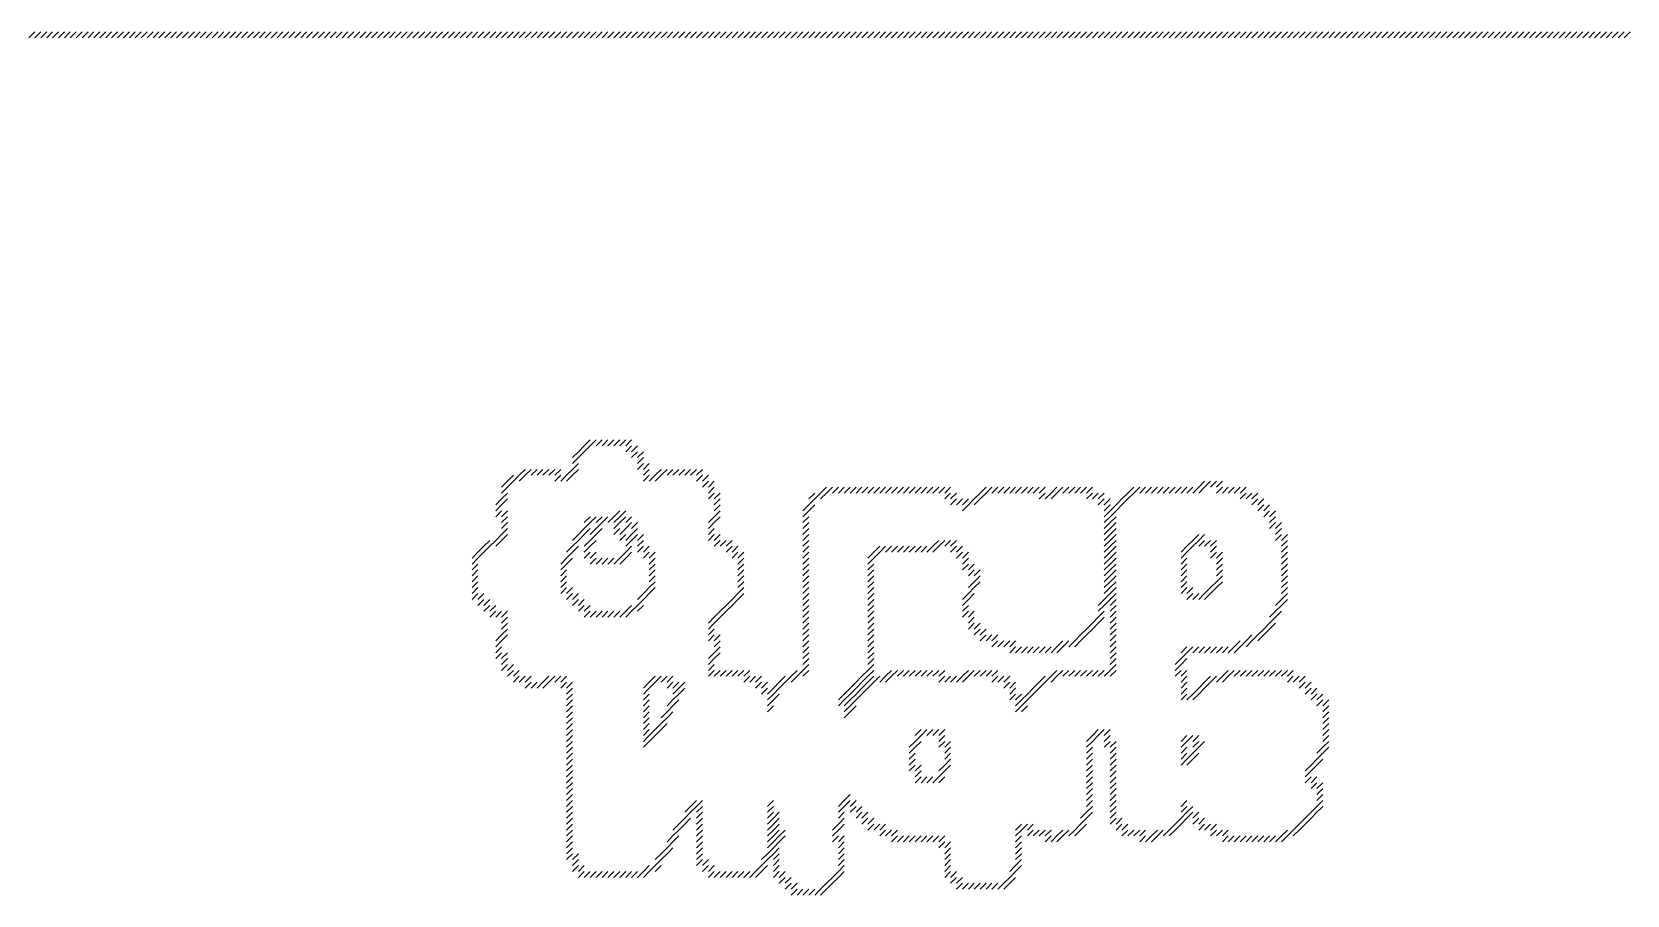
# Model space of a CAD drawing. Header units: metres. Extents: x 5 to 1923, y 5 to 1083.
# Drawn here: x 484.5 to 754.5, y 937 to 1083 of the extents above; entities that cross this region are included whole.
import ezdxf

# ---------------------------------------------------------------- set-up
doc = ezdxf.new("R2010")
doc.units = ezdxf.units.M

msp = doc.modelspace()

# ---------------------------------------------------------------- linework, layer by layer
for p, q in [((484, 1082), (485, 1083)), ((485, 1082), (486, 1083)), ((486, 1082), (487, 1083)), ((487, 1082), (488, 1083)), ((488, 1082), (489, 1083)), ((489, 1082), (490, 1083)), ((490, 1082), (491, 1083)), ((491, 1082), (492, 1083)), ((492, 1082), (493, 1083)), ((493, 1082), (494, 1083)), ((494, 1082), (495, 1083)), ((495, 1082), (496, 1083)), ((496, 1082), (497, 1083)), ((497, 1082), (498, 1083)), ((498, 1082), (499, 1083)), ((499, 1082), (500, 1083)), ((500, 1082), (501, 1083)), ((501, 1082), (502, 1083)), ((502, 1082), (503, 1083)), ((503, 1082), (504, 1083)), ((504, 1082), (505, 1083)), ((505, 1082), (506, 1083)), ((506, 1082), (507, 1083)), ((507, 1082), (508, 1083)), ((508, 1082), (509, 1083)), ((509, 1082), (510, 1083)), ((510, 1082), (511, 1083)), ((511, 1082), (512, 1083)), ((512, 1082), (513, 1083)), ((513, 1082), (514, 1083)), ((514, 1082), (515, 1083)), ((515, 1082), (516, 1083)), ((516, 1082), (517, 1083)), ((517, 1082), (518, 1083)), ((518, 1082), (519, 1083)), ((519, 1082), (520, 1083)), ((520, 1082), (521, 1083)), ((521, 1082), (522, 1083)), ((522, 1082), (523, 1083)), ((523, 1082), (524, 1083)), ((524, 1082), (525, 1083)), ((525, 1082), (526, 1083)), ((526, 1082), (527, 1083)), ((527, 1082), (528, 1083)), ((528, 1082), (529, 1083)), ((529, 1082), (530, 1083)), ((530, 1082), (531, 1083)), ((531, 1082), (532, 1083)), ((532, 1082), (533, 1083)), ((533, 1082), (534, 1083)), ((534, 1082), (535, 1083)), ((535, 1082), (536, 1083)), ((536, 1082), (537, 1083)), ((537, 1082), (538, 1083)), ((538, 1082), (539, 1083)), ((539, 1082), (540, 1083)), ((540, 1082), (541, 1083)), ((541, 1082), (542, 1083)), ((542, 1082), (543, 1083)), ((543, 1082), (544, 1083)), ((544, 1082), (545, 1083)), ((545, 1082), (546, 1083)), ((546, 1082), (547, 1083)), ((547, 1082), (548, 1083)), ((548, 1082), (549, 1083)), ((549, 1082), (550, 1083)), ((550, 1082), (551, 1083)), ((551, 1082), (552, 1083)), ((552, 1082), (553, 1083)), ((553, 1082), (554, 1083)), ((554, 1082), (555, 1083)), ((555, 1082), (556, 1083)), ((556, 1082), (557, 1083)), ((557, 1082), (558, 1083)), ((558, 1082), (559, 1083)), ((559, 1082), (560, 1083)), ((560, 1082), (561, 1083)), ((561, 1082), (562, 1083)), ((562, 1082), (563, 1083)), ((563, 1082), (564, 1083)), ((564, 1082), (565, 1083)), ((565, 1082), (566, 1083)), ((566, 1082), (567, 1083)), ((567, 1082), (568, 1083)), ((568, 1082), (569, 1083)), ((569, 1082), (570, 1083)), ((570, 1082), (571, 1083)), ((571, 1082), (572, 1083)), ((572, 1082), (573, 1083)), ((573, 1082), (574, 1083)), ((574, 1082), (575, 1083)), ((575, 1082), (576, 1083)), ((576, 1082), (577, 1083)), ((577, 1082), (578, 1083)), ((578, 1082), (579, 1083)), ((579, 1082), (580, 1083)), ((580, 1082), (581, 1083)), ((581, 1082), (582, 1083)), ((582, 1082), (583, 1083)), ((583, 1082), (584, 1083)), ((584, 1082), (585, 1083)), ((585, 1082), (586, 1083)), ((586, 1082), (587, 1083)), ((587, 1082), (588, 1083)), ((588, 1082), (589, 1083)), ((589, 1082), (590, 1083)), ((590, 1082), (591, 1083)), ((591, 1082), (592, 1083)), ((592, 1082), (593, 1083)), ((593, 1082), (594, 1083)), ((594, 1082), (595, 1083)), ((595, 1082), (596, 1083)), ((596, 1082), (597, 1083)), ((597, 1082), (598, 1083)), ((598, 1082), (599, 1083)), ((599, 1082), (600, 1083)), ((600, 1082), (601, 1083)), ((601, 1082), (602, 1083)), ((602, 1082), (603, 1083)), ((603, 1082), (604, 1083)), ((604, 1082), (605, 1083)), ((605, 1082), (606, 1083)), ((606, 1082), (607, 1083)), ((607, 1082), (608, 1083)), ((608, 1082), (609, 1083)), ((609, 1082), (610, 1083)), ((610, 1082), (611, 1083)), ((611, 1082), (612, 1083)), ((612, 1082), (613, 1083)), ((613, 1082), (614, 1083)), ((614, 1082), (615, 1083)), ((615, 1082), (616, 1083)), ((616, 1082), (617, 1083)), ((617, 1082), (618, 1083)), ((618, 1082), (619, 1083)), ((619, 1082), (620, 1083)), ((620, 1082), (621, 1083)), ((621, 1082), (622, 1083)), ((622, 1082), (623, 1083)), ((623, 1082), (624, 1083)), ((624, 1082), (625, 1083)), ((625, 1082), (626, 1083)), ((626, 1082), (627, 1083)), ((627, 1082), (628, 1083)), ((628, 1082), (629, 1083)), ((629, 1082), (630, 1083)), ((630, 1082), (631, 1083)), ((631, 1082), (632, 1083)), ((632, 1082), (633, 1083)), ((633, 1082), (634, 1083)), ((634, 1082), (635, 1083)), ((635, 1082), (636, 1083)), ((636, 1082), (637, 1083)), ((637, 1082), (638, 1083)), ((638, 1082), (639, 1083)), ((639, 1082), (640, 1083)), ((640, 1082), (641, 1083)), ((641, 1082), (642, 1083)), ((642, 1082), (643, 1083)), ((643, 1082), (644, 1083)), ((644, 1082), (645, 1083)), ((645, 1082), (646, 1083)), ((646, 1082), (647, 1083)), ((647, 1082), (648, 1083)), ((648, 1082), (649, 1083)), ((649, 1082), (650, 1083)), ((650, 1082), (651, 1083)), ((651, 1082), (652, 1083)), ((652, 1082), (653, 1083)), ((653, 1082), (654, 1083)), ((654, 1082), (655, 1083)), ((655, 1082), (656, 1083)), ((656, 1082), (657, 1083)), ((657, 1082), (658, 1083)), ((658, 1082), (659, 1083)), ((659, 1082), (660, 1083)), ((660, 1082), (661, 1083)), ((661, 1082), (662, 1083)), ((662, 1082), (663, 1083)), ((663, 1082), (664, 1083)), ((664, 1082), (665, 1083)), ((665, 1082), (666, 1083)), ((666, 1082), (667, 1083)), ((667, 1082), (668, 1083)), ((668, 1082), (669, 1083)), ((669, 1082), (670, 1083)), ((670, 1082), (671, 1083)), ((671, 1082), (672, 1083)), ((672, 1082), (673, 1083)), ((673, 1082), (674, 1083)), ((674, 1082), (675, 1083)), ((675, 1082), (676, 1083)), ((676, 1082), (677, 1083)), ((677, 1082), (678, 1083)), ((678, 1082), (679, 1083)), ((679, 1082), (680, 1083)), ((680, 1082), (681, 1083)), ((681, 1082), (682, 1083)), ((682, 1082), (683, 1083)), ((683, 1082), (684, 1083)), ((684, 1082), (685, 1083)), ((685, 1082), (686, 1083)), ((686, 1082), (687, 1083)), ((687, 1082), (688, 1083)), ((688, 1082), (689, 1083)), ((689, 1082), (690, 1083)), ((690, 1082), (691, 1083)), ((691, 1082), (692, 1083)), ((692, 1082), (693, 1083)), ((693, 1082), (694, 1083)), ((694, 1082), (695, 1083)), ((695, 1082), (696, 1083)), ((696, 1082), (697, 1083)), ((697, 1082), (698, 1083)), ((698, 1082), (699, 1083)), ((699, 1082), (700, 1083)), ((700, 1082), (701, 1083)), ((701, 1082), (702, 1083)), ((702, 1082), (703, 1083)), ((703, 1082), (704, 1083)), ((704, 1082), (705, 1083)), ((705, 1082), (706, 1083)), ((706, 1082), (707, 1083)), ((707, 1082), (708, 1083)), ((708, 1082), (709, 1083)), ((709, 1082), (710, 1083)), ((710, 1082), (711, 1083)), ((711, 1082), (712, 1083)), ((712, 1082), (713, 1083)), ((713, 1082), (714, 1083)), ((714, 1082), (715, 1083)), ((715, 1082), (716, 1083)), ((716, 1082), (717, 1083)), ((717, 1082), (718, 1083)), ((718, 1082), (719, 1083)), ((719, 1082), (720, 1083)), ((720, 1082), (721, 1083)), ((721, 1082), (722, 1083)), ((722, 1082), (723, 1083)), ((723, 1082), (724, 1083)), ((724, 1082), (725, 1083)), ((725, 1082), (726, 1083)), ((726, 1082), (727, 1083)), ((727, 1082), (728, 1083)), ((728, 1082), (729, 1083)), ((729, 1082), (730, 1083)), ((730, 1082), (731, 1083)), ((731, 1082), (732, 1083)), ((732, 1082), (733, 1083)), ((733, 1082), (734, 1083)), ((734, 1082), (735, 1083)), ((735, 1082), (736, 1083)), ((736, 1082), (737, 1083)), ((737, 1082), (738, 1083)), ((738, 1082), (739, 1083)), ((739, 1082), (740, 1083)), ((740, 1082), (741, 1083)), ((741, 1082), (742, 1083)), ((742, 1082), (743, 1083)), ((743, 1082), (744, 1083)), ((744, 1082), (745, 1083)), ((745, 1082), (746, 1083)), ((746, 1082), (747, 1083)), ((747, 1082), (748, 1083)), ((748, 1082), (749, 1083)), ((749, 1082), (750, 1083)), ((750, 1082), (751, 1083)), ((751, 1082), (752, 1083)), ((752, 1082), (753, 1083)), ((753, 1082), (754, 1083)), ((754, 1082), (755, 1083)), ((577, 1012), (578, 1013)), ((578, 1013), (579, 1014)), ((578, 1012), (579, 1013)), ((579, 1013), (580, 1014)), ((580, 1013), (581, 1014)), ((581, 1013), (582, 1014)), ((582, 1013), (583, 1014)), ((583, 1013), (584, 1014)), ((584, 1013), (585, 1014)), ((585, 1013), (586, 1014)), ((585, 1012), (586, 1013)), ((586, 1012), (587, 1013)), ((576, 1011), (577, 1012)), ((576, 1010), (577, 1011)), ((576, 1009), (577, 1010)), ((577, 1011), (578, 1012)), ((586, 1011), (587, 1012)), ((587, 1011), (588, 1012)), ((587, 1010), (588, 1011)), ((587, 1009), (588, 1010)), ((588, 1009), (589, 1010)), ((565, 1007), (566, 1008)), ((566, 1007), (567, 1008)), ((567, 1008), (568, 1009)), ((567, 1007), (568, 1008)), ((568, 1008), (569, 1009)), ((569, 1008), (570, 1009)), ((570, 1008), (571, 1009)), ((571, 1008), (572, 1009)), ((572, 1008), (573, 1009)), ((573, 1008), (574, 1009)), ((573, 1007), (574, 1008)), ((574, 1007), (575, 1008)), ((575, 1008), (576, 1009)), ((575, 1007), (576, 1008)), ((576, 1008), (577, 1009)), ((588, 1008), (589, 1009)), ((588, 1007), (589, 1008)), ((589, 1007), (590, 1008)), ((590, 1008), (591, 1009)), ((590, 1007), (591, 1008)), ((591, 1008), (592, 1009)), ((592, 1008), (593, 1009)), ((593, 1008), (594, 1009)), ((594, 1008), (595, 1009)), ((595, 1008), (596, 1009)), ((596, 1008), (597, 1009)), ((597, 1008), (598, 1009)), ((597, 1007), (598, 1008)), ((598, 1007), (599, 1008)), ((564, 1006), (565, 1007)), ((564, 1005), (565, 1006)), ((564, 1004), (565, 1005)), ((565, 1006), (566, 1007)), ((598, 1006), (599, 1007)), ((599, 1006), (600, 1007)), ((599, 1005), (600, 1006)), ((599, 1004), (600, 1005)), ((600, 1004), (601, 1005)), ((616, 1004), (617, 1005)), ((617, 1004), (618, 1005)), ((618, 1005), (619, 1006)), ((618, 1004), (619, 1005)), ((619, 1005), (620, 1006)), ((620, 1005), (621, 1006)), ((621, 1005), (622, 1006)), ((622, 1005), (623, 1006)), ((623, 1005), (624, 1006)), ((624, 1005), (625, 1006)), ((625, 1005), (626, 1006)), ((626, 1005), (627, 1006)), ((627, 1005), (628, 1006)), ((628, 1005), (629, 1006)), ((629, 1005), (630, 1006)), ((630, 1005), (631, 1006)), ((631, 1005), (632, 1006)), ((632, 1005), (633, 1006)), ((633, 1005), (634, 1006)), ((634, 1005), (635, 1006)), ((635, 1005), (636, 1006)), ((636, 1005), (637, 1006)), ((637, 1005), (638, 1006)), ((638, 1005), (639, 1006)), ((639, 1005), (640, 1006)), ((639, 1004), (640, 1005)), ((640, 1004), (641, 1005)), ((644, 1004), (645, 1005)), ((645, 1005), (646, 1006)), ((645, 1004), (646, 1005)), ((646, 1005), (647, 1006)), ((647, 1005), (648, 1006)), ((648, 1005), (649, 1006)), ((649, 1005), (650, 1006)), ((650, 1005), (651, 1006)), ((651, 1005), (652, 1006)), ((652, 1005), (653, 1006)), ((653, 1005), (654, 1006)), ((654, 1005), (655, 1006)), ((655, 1005), (656, 1006)), ((655, 1004), (656, 1005)), ((656, 1004), (657, 1005)), ((657, 1005), (658, 1006)), ((657, 1004), (658, 1005)), ((658, 1005), (659, 1006)), ((659, 1005), (660, 1006)), ((660, 1005), (661, 1006)), ((661, 1005), (662, 1006)), ((662, 1005), (663, 1006)), ((663, 1005), (664, 1006)), ((663, 1004), (664, 1005)), ((664, 1004), (665, 1005)), ((665, 1004), (666, 1005)), ((669, 1004), (670, 1005)), ((670, 1005), (671, 1006)), ((670, 1004), (671, 1005)), ((671, 1005), (672, 1006)), ((672, 1005), (673, 1006)), ((673, 1005), (674, 1006)), ((674, 1005), (675, 1006)), ((675, 1005), (676, 1006)), ((676, 1005), (677, 1006)), ((677, 1005), (678, 1006)), ((678, 1005), (679, 1006)), ((679, 1005), (680, 1006)), ((680, 1005), (681, 1006)), ((681, 1005), (682, 1006)), ((682, 1006), (683, 1007)), ((682, 1005), (683, 1006)), ((683, 1006), (684, 1007)), ((684, 1006), (685, 1007)), ((685, 1006), (686, 1007)), ((685, 1005), (686, 1006)), ((686, 1005), (687, 1006)), ((687, 1005), (688, 1006)), ((688, 1005), (689, 1006)), ((689, 1005), (690, 1006)), ((689, 1004), (690, 1005)), ((690, 1004), (691, 1005)), ((691, 1004), (692, 1005)), ((563, 1003), (564, 1004)), ((563, 1002), (564, 1003)), ((563, 1001), (564, 1002)), ((564, 1003), (565, 1004)), ((564, 1001), (565, 1002)), ((583, 1001), (584, 1002)), ((584, 1001), (585, 1002)), ((600, 1003), (601, 1004)), ((600, 1002), (601, 1003)), ((600, 1001), (601, 1002)), ((615, 1002), (616, 1003)), ((615, 1001), (616, 1002)), ((616, 1003), (617, 1004)), ((616, 1002), (617, 1003)), ((640, 1003), (641, 1004)), ((641, 1003), (642, 1004)), ((642, 1003), (643, 1004)), ((642, 1002), (643, 1003)), ((643, 1003), (644, 1004)), ((644, 1003), (645, 1004)), ((665, 1003), (666, 1004)), ((666, 1003), (667, 1004)), ((666, 1002), (667, 1003)), ((666, 1001), (667, 1002)), ((667, 1002), (668, 1003)), ((667, 1001), (668, 1002)), ((668, 1003), (669, 1004)), ((668, 1002), (669, 1003)), ((669, 1003), (670, 1004)), ((691, 1003), (692, 1004)), ((692, 1003), (693, 1004)), ((692, 1002), (693, 1003)), ((693, 1002), (694, 1003)), ((693, 1001), (694, 1002)), ((694, 1001), (695, 1002)), ((564, 1000), (565, 1001)), ((564, 999), (565, 1000)), ((564, 998), (565, 999)), ((577, 998), (578, 999)), ((578, 1000), (579, 1001)), ((578, 999), (579, 1000)), ((578, 998), (579, 999)), ((579, 1000), (580, 1001)), ((579, 998), (580, 999)), ((580, 1000), (581, 1001)), ((580, 999), (581, 1000)), ((580, 998), (581, 999)), ((581, 1000), (582, 1001)), ((582, 1000), (583, 1001)), ((583, 1000), (584, 1001)), ((583, 999), (584, 1000)), ((583, 998), (584, 999)), ((584, 1000), (585, 1001)), ((584, 998), (585, 999)), ((585, 1000), (586, 1001)), ((585, 999), (586, 1000)), ((586, 999), (587, 1000)), ((586, 998), (587, 999)), ((599, 1000), (600, 1001)), ((599, 999), (600, 1000)), ((599, 998), (600, 999)), ((600, 1000), (601, 1001)), ((615, 1000), (616, 1001)), ((615, 999), (616, 1000)), ((615, 998), (616, 999)), ((666, 1000), (667, 1001)), ((666, 999), (667, 1000)), ((666, 998), (667, 999)), ((667, 1000), (668, 1001)), ((667, 999), (668, 1000)), ((667, 998), (668, 999)), ((694, 1000), (695, 1001)), ((694, 999), (695, 1000)), ((695, 999), (696, 1000)), ((695, 998), (696, 999)), ((561, 996), (562, 997)), ((562, 996), (563, 997)), ((563, 997), (564, 998)), ((563, 996), (564, 997)), ((564, 997), (565, 998)), ((576, 997), (577, 998)), ((576, 996), (577, 997)), ((577, 997), (578, 998)), ((578, 996), (579, 997)), ((579, 997), (580, 998)), ((579, 996), (580, 997)), ((584, 997), (585, 998)), ((585, 997), (586, 998)), ((585, 996), (586, 997)), ((586, 997), (587, 998)), ((587, 997), (588, 998)), ((587, 996), (588, 997)), ((599, 997), (600, 998)), ((600, 997), (601, 998)), ((600, 996), (601, 997)), ((601, 996), (602, 997)), ((602, 996), (603, 997)), ((615, 997), (616, 998)), ((615, 996), (616, 997)), ((637, 996), (638, 997)), ((638, 996), (639, 997)), ((639, 996), (640, 997)), ((640, 996), (641, 997)), ((666, 997), (667, 998)), ((666, 996), (667, 997)), ((667, 997), (668, 998)), ((667, 996), (668, 997)), ((680, 996), (681, 997)), ((681, 997), (682, 998)), ((681, 996), (682, 997)), ((682, 997), (683, 998)), ((682, 996), (683, 997)), ((683, 996), (684, 997)), ((684, 996), (685, 997)), ((695, 997), (696, 998)), ((696, 997), (697, 998)), ((696, 996), (697, 997)), ((559, 994), (560, 995)), ((559, 993), (560, 994)), ((560, 995), (561, 996)), ((560, 994), (561, 995)), ((561, 995), (562, 996)), ((574, 993), (575, 994)), ((575, 995), (576, 996)), ((575, 994), (576, 995)), ((575, 993), (576, 994)), ((576, 995), (577, 996)), ((578, 995), (579, 996)), ((578, 994), (579, 995)), ((579, 994), (580, 995)), ((579, 993), (580, 994)), ((580, 993), (581, 994)), ((581, 993), (582, 994)), ((582, 993), (583, 994)), ((583, 993), (584, 994)), ((584, 994), (585, 995)), ((584, 993), (585, 994)), ((585, 995), (586, 996)), ((585, 994), (586, 995)), ((587, 995), (588, 996)), ((588, 995), (589, 996)), ((588, 994), (589, 995)), ((589, 994), (590, 995)), ((589, 993), (590, 994)), ((602, 995), (603, 996)), ((603, 995), (604, 996)), ((603, 994), (604, 995)), ((604, 994), (605, 995)), ((604, 993), (605, 994)), ((615, 995), (616, 996)), ((615, 994), (616, 995)), ((615, 993), (616, 994)), ((626, 994), (627, 995)), ((626, 993), (627, 994)), ((627, 995), (628, 996)), ((627, 994), (628, 995)), ((628, 995), (629, 996)), ((629, 995), (630, 996)), ((630, 995), (631, 996)), ((631, 995), (632, 996)), ((632, 995), (633, 996)), ((633, 995), (634, 996)), ((634, 995), (635, 996)), ((635, 995), (636, 996)), ((636, 995), (637, 996)), ((637, 995), (638, 996)), ((640, 995), (641, 996)), ((641, 995), (642, 996)), ((641, 994), (642, 995)), ((642, 994), (643, 995)), ((642, 993), (643, 994)), ((666, 995), (667, 996)), ((666, 994), (667, 995)), ((666, 993), (667, 994)), ((667, 995), (668, 996)), ((667, 994), (668, 995)), ((667, 993), (668, 994)), ((679, 995), (680, 996)), ((679, 994), (680, 995)), ((679, 993), (680, 994)), ((680, 995), (681, 996)), ((684, 995), (685, 996)), ((684, 994), (685, 995)), ((685, 994), (686, 995)), ((685, 993), (686, 994)), ((696, 995), (697, 996)), ((696, 994), (697, 995)), ((696, 993), (697, 994)), ((559, 992), (560, 993)), ((559, 991), (560, 992)), ((559, 990), (560, 991)), ((574, 992), (575, 993)), ((574, 991), (575, 992)), ((574, 990), (575, 991)), ((589, 992), (590, 993)), ((589, 991), (590, 992)), ((589, 990), (590, 991)), ((604, 992), (605, 993)), ((604, 991), (605, 992)), ((604, 990), (605, 991)), ((615, 992), (616, 993)), ((615, 991), (616, 992)), ((615, 990), (616, 991)), ((626, 992), (627, 993)), ((626, 991), (627, 992)), ((626, 990), (627, 991)), ((642, 992), (643, 993)), ((643, 992), (644, 993)), ((643, 991), (644, 992)), ((644, 991), (645, 992)), ((644, 990), (645, 991)), ((666, 992), (667, 993)), ((666, 991), (667, 992)), ((666, 990), (667, 991)), ((667, 992), (668, 993)), ((667, 991), (668, 992)), ((667, 990), (668, 991)), ((679, 992), (680, 993)), ((679, 991), (680, 992)), ((679, 990), (680, 991)), ((685, 992), (686, 993)), ((685, 991), (686, 992)), ((685, 990), (686, 991)), ((696, 992), (697, 993)), ((696, 991), (697, 992)), ((696, 990), (697, 991)), ((559, 989), (560, 990)), ((559, 988), (560, 989)), ((574, 989), (575, 990)), ((574, 988), (575, 989)), ((575, 988), (576, 989)), ((588, 988), (589, 989)), ((589, 989), (590, 990)), ((589, 988), (590, 989)), ((604, 989), (605, 990)), ((604, 988), (605, 989)), ((615, 989), (616, 990)), ((615, 988), (616, 989)), ((626, 989), (627, 990)), ((626, 988), (627, 989)), ((643, 989), (644, 990)), ((643, 988), (644, 989)), ((644, 989), (645, 990)), ((666, 989), (667, 990)), ((666, 988), (667, 989)), ((667, 989), (668, 990)), ((667, 988), (668, 989)), ((679, 989), (680, 990)), ((679, 988), (680, 989)), ((680, 988), (681, 989)), ((683, 988), (684, 989)), ((684, 989), (685, 990)), ((684, 988), (685, 989)), ((685, 989), (686, 990)), ((696, 989), (697, 990)), ((696, 988), (697, 989)), ((559, 987), (560, 988)), ((560, 987), (561, 988)), ((560, 986), (561, 987)), ((561, 986), (562, 987)), ((561, 985), (562, 986)), ((562, 985), (563, 986)), ((575, 987), (576, 988)), ((576, 987), (577, 988)), ((576, 986), (577, 987)), ((577, 986), (578, 987)), ((577, 985), (578, 986)), ((578, 985), (579, 986)), ((585, 985), (586, 986)), ((586, 985), (587, 986)), ((587, 987), (588, 988)), ((587, 986), (588, 987)), ((587, 985), (588, 986)), ((588, 987), (589, 988)), ((601, 985), (602, 986)), ((602, 986), (603, 987)), ((602, 985), (603, 986)), ((603, 987), (604, 988)), ((603, 986), (604, 987)), ((604, 987), (605, 988)), ((615, 987), (616, 988)), ((615, 986), (616, 987)), ((615, 985), (616, 986)), ((626, 987), (627, 988)), ((626, 986), (627, 987)), ((626, 985), (627, 986)), ((642, 987), (643, 988)), ((642, 986), (643, 987)), ((642, 985), (643, 986)), ((643, 987), (644, 988)), ((665, 986), (666, 987)), ((665, 985), (666, 986)), ((666, 987), (667, 988)), ((666, 986), (667, 987)), ((667, 987), (668, 988)), ((667, 986), (668, 987)), ((667, 985), (668, 986)), ((680, 987), (681, 988)), ((681, 987), (682, 988)), ((682, 987), (683, 988)), ((683, 987), (684, 988)), ((695, 986), (696, 987)), ((695, 985), (696, 986)), ((696, 987), (697, 988)), ((696, 986), (697, 987)), ((562, 984), (563, 985)), ((563, 984), (564, 985)), ((564, 984), (565, 985)), ((564, 983), (565, 984)), ((564, 982), (565, 983)), ((578, 984), (579, 985)), ((579, 984), (580, 985)), ((580, 984), (581, 985)), ((581, 984), (582, 985)), ((582, 984), (583, 985)), ((583, 984), (584, 985)), ((584, 984), (585, 985)), ((585, 984), (586, 985)), ((599, 983), (600, 984)), ((599, 982), (600, 983)), ((600, 984), (601, 985)), ((600, 983), (601, 984)), ((601, 984), (602, 985)), ((615, 984), (616, 985)), ((615, 983), (616, 984)), ((615, 982), (616, 983)), ((626, 984), (627, 985)), ((626, 983), (627, 984)), ((626, 982), (627, 983)), ((642, 984), (643, 985)), ((643, 984), (644, 985)), ((643, 983), (644, 984)), ((643, 982), (644, 983)), ((644, 982), (645, 983)), ((663, 982), (664, 983)), ((664, 983), (665, 984)), ((664, 982), (665, 983)), ((665, 984), (666, 985)), ((665, 983), (666, 984)), ((667, 984), (668, 985)), ((667, 983), (668, 984)), ((667, 982), (668, 983)), ((693, 982), (694, 983)), ((694, 984), (695, 985)), ((694, 983), (695, 984)), ((694, 982), (695, 983)), ((695, 984), (696, 985)), ((563, 980), (564, 981)), ((564, 981), (565, 982)), ((564, 980), (565, 981)), ((599, 981), (600, 982)), ((599, 980), (600, 981)), ((600, 980), (601, 981)), ((615, 981), (616, 982)), ((615, 980), (616, 981)), ((626, 981), (627, 982)), ((626, 980), (627, 981)), ((644, 981), (645, 982)), ((645, 981), (646, 982)), ((645, 980), (646, 981)), ((646, 980), (647, 981)), ((647, 980), (648, 981)), ((661, 980), (662, 981)), ((662, 981), (663, 982)), ((662, 980), (663, 981)), ((663, 981), (664, 982)), ((667, 981), (668, 982)), ((667, 980), (668, 981)), ((690, 980), (691, 981)), ((691, 980), (692, 981)), ((692, 981), (693, 982)), ((692, 980), (693, 981)), ((693, 981), (694, 982)), ((563, 979), (564, 980)), ((563, 978), (564, 979)), ((563, 977), (564, 978)), ((564, 977), (565, 978)), ((599, 977), (600, 978)), ((600, 979), (601, 980)), ((600, 978), (601, 979)), ((600, 977), (601, 978)), ((615, 979), (616, 980)), ((615, 978), (616, 979)), ((615, 977), (616, 978)), ((626, 979), (627, 980)), ((626, 978), (627, 979)), ((626, 977), (627, 978)), ((647, 979), (648, 980)), ((648, 979), (649, 980)), ((649, 979), (650, 980)), ((650, 979), (651, 980)), ((650, 978), (651, 979)), ((651, 978), (652, 979)), ((652, 978), (653, 979)), ((653, 978), (654, 979)), ((654, 978), (655, 979)), ((655, 978), (656, 979)), ((656, 978), (657, 979)), ((657, 978), (658, 979)), ((658, 979), (659, 980)), ((658, 978), (659, 979)), ((659, 979), (660, 980)), ((660, 979), (661, 980)), ((661, 979), (662, 980)), ((667, 979), (668, 980)), ((667, 978), (668, 979)), ((667, 977), (668, 978)), ((679, 978), (680, 979)), ((679, 977), (680, 978)), ((680, 978), (681, 979)), ((681, 978), (682, 979)), ((682, 978), (683, 979)), ((683, 978), (684, 979)), ((684, 978), (685, 979)), ((685, 978), (686, 979)), ((686, 978), (687, 979)), ((687, 978), (688, 979)), ((688, 979), (689, 980)), ((688, 978), (689, 979)), ((689, 979), (690, 980)), ((690, 979), (691, 980)), ((564, 976), (565, 977)), ((564, 975), (565, 976)), ((565, 975), (566, 976)), ((565, 974), (566, 975)), ((566, 974), (567, 975)), ((599, 976), (600, 977)), ((599, 975), (600, 976)), ((599, 974), (600, 975)), ((600, 974), (601, 975)), ((601, 974), (602, 975)), ((602, 974), (603, 975)), ((603, 974), (604, 975)), ((604, 974), (605, 975)), ((605, 974), (606, 975)), ((613, 974), (614, 975)), ((614, 974), (615, 975)), ((615, 976), (616, 977)), ((615, 975), (616, 976)), ((615, 974), (616, 975)), ((625, 974), (626, 975)), ((626, 976), (627, 977)), ((626, 975), (627, 976)), ((626, 974), (627, 975)), ((629, 974), (630, 975)), ((630, 974), (631, 975)), ((631, 974), (632, 975)), ((632, 974), (633, 975)), ((633, 974), (634, 975)), ((634, 974), (635, 975)), ((635, 974), (636, 975)), ((636, 974), (637, 975)), ((637, 974), (638, 975)), ((638, 974), (639, 975)), ((642, 974), (643, 975)), ((643, 974), (644, 975)), ((644, 974), (645, 975)), ((645, 974), (646, 975)), ((646, 974), (647, 975)), ((647, 974), (648, 975)), ((657, 974), (658, 975)), ((658, 974), (659, 975)), ((659, 974), (660, 975)), ((660, 974), (661, 975)), ((661, 974), (662, 975)), ((662, 974), (663, 975)), ((663, 974), (664, 975)), ((664, 974), (665, 975)), ((665, 974), (666, 975)), ((666, 974), (667, 975)), ((667, 976), (668, 977)), ((667, 975), (668, 976)), ((667, 974), (668, 975)), ((678, 976), (679, 977)), ((678, 975), (679, 976)), ((678, 974), (679, 975)), ((679, 976), (680, 977)), ((679, 974), (680, 975)), ((686, 974), (687, 975)), ((687, 974), (688, 975)), ((688, 974), (689, 975)), ((689, 974), (690, 975)), ((690, 974), (691, 975)), ((691, 974), (692, 975)), ((692, 974), (693, 975)), ((693, 974), (694, 975)), ((694, 974), (695, 975)), ((695, 974), (696, 975)), ((696, 974), (697, 975)), ((697, 974), (698, 975)), ((566, 973), (567, 974)), ((567, 973), (568, 974)), ((568, 973), (569, 974)), ((568, 972), (569, 973)), ((569, 972), (570, 973)), ((570, 972), (571, 973)), ((571, 973), (572, 974)), ((571, 972), (572, 973)), ((572, 973), (573, 974)), ((573, 973), (574, 974)), ((574, 973), (575, 974)), ((574, 972), (575, 973)), ((575, 972), (576, 973)), ((575, 971), (576, 972)), ((588, 972), (589, 973)), ((588, 971), (589, 972)), ((589, 973), (590, 974)), ((589, 972), (590, 973)), ((590, 973), (591, 974)), ((591, 973), (592, 974)), ((592, 973), (593, 974)), ((592, 972), (593, 973)), ((593, 972), (594, 973)), ((593, 971), (594, 972)), ((594, 972), (595, 973)), ((594, 971), (595, 972)), ((605, 973), (606, 974)), ((606, 973), (607, 974)), ((607, 973), (608, 974)), ((607, 972), (608, 973)), ((608, 972), (609, 973)), ((608, 971), (609, 972)), ((609, 971), (610, 972)), ((610, 972), (611, 973)), ((610, 971), (611, 972)), ((611, 973), (612, 974)), ((611, 972), (612, 973)), ((612, 973), (613, 974)), ((613, 973), (614, 974)), ((622, 971), (623, 972)), ((623, 972), (624, 973)), ((623, 971), (624, 972)), ((624, 973), (625, 974)), ((624, 972), (625, 973)), ((624, 971), (625, 972)), ((625, 973), (626, 974)), ((625, 972), (626, 973)), ((625, 971), (626, 972)), ((626, 973), (627, 974)), ((626, 972), (627, 973)), ((627, 973), (628, 974)), ((628, 973), (629, 974)), ((629, 973), (630, 974)), ((638, 973), (639, 974)), ((639, 973), (640, 974)), ((640, 973), (641, 974)), ((641, 973), (642, 974)), ((642, 973), (643, 974)), ((647, 973), (648, 974)), ((648, 973), (649, 974)), ((649, 973), (650, 974)), ((649, 972), (650, 973)), ((650, 972), (651, 973)), ((650, 971), (651, 972)), ((653, 971), (654, 972)), ((654, 972), (655, 973)), ((654, 971), (655, 972)), ((655, 973), (656, 974)), ((655, 972), (656, 973)), ((656, 973), (657, 974)), ((657, 973), (658, 974)), ((679, 973), (680, 974)), ((679, 972), (680, 973)), ((679, 971), (680, 972)), ((681, 971), (682, 972)), ((682, 972), (683, 973)), ((682, 971), (683, 972)), ((683, 973), (684, 974)), ((683, 972), (684, 973)), ((684, 973), (685, 974)), ((685, 973), (686, 974)), ((686, 973), (687, 974)), ((697, 973), (698, 974)), ((698, 973), (699, 974)), ((699, 973), (700, 974)), ((699, 972), (700, 973)), ((700, 972), (701, 973)), ((700, 971), (701, 972)), ((701, 971), (702, 972)), ((575, 970), (576, 971)), ((575, 969), (576, 970)), ((588, 970), (589, 971)), ((588, 969), (589, 970)), ((592, 969), (593, 970)), ((593, 970), (594, 971)), ((593, 969), (594, 970)), ((609, 970), (610, 971)), ((609, 969), (610, 970)), ((610, 970), (611, 971)), ((621, 970), (622, 971)), ((621, 969), (622, 970)), ((622, 970), (623, 971)), ((622, 969), (623, 970)), ((623, 970), (624, 971)), ((623, 969), (624, 970)), ((624, 970), (625, 971)), ((650, 970), (651, 971)), ((651, 970), (652, 971)), ((651, 969), (652, 970)), ((652, 970), (653, 971)), ((652, 969), (653, 970)), ((653, 970), (654, 971)), ((679, 970), (680, 971)), ((680, 970), (681, 971)), ((681, 970), (682, 971)), ((701, 970), (702, 971)), ((702, 970), (703, 971)), ((702, 969), (703, 970)), ((703, 969), (704, 970)), ((575, 968), (576, 969)), ((575, 967), (576, 968)), ((575, 966), (576, 967)), ((588, 968), (589, 969)), ((588, 967), (589, 968)), ((588, 966), (589, 967)), ((591, 967), (592, 968)), ((591, 966), (592, 967)), ((592, 968), (593, 969)), ((592, 967), (593, 968)), ((609, 968), (610, 969)), ((622, 968), (623, 969)), ((622, 967), (623, 968)), ((623, 968), (624, 969)), ((651, 968), (652, 969)), ((652, 968), (653, 969)), ((703, 968), (704, 969)), ((703, 967), (704, 968)), ((703, 966), (704, 967)), ((575, 965), (576, 966)), ((575, 964), (576, 965)), ((575, 963), (576, 964)), ((588, 965), (589, 966)), ((588, 964), (589, 965)), ((588, 963), (589, 964)), ((589, 964), (590, 965)), ((589, 963), (590, 964)), ((590, 965), (591, 966)), ((590, 964), (591, 965)), ((591, 965), (592, 966)), ((634, 964), (635, 965)), ((634, 963), (635, 964)), ((635, 964), (636, 965)), ((636, 964), (637, 965)), ((637, 964), (638, 965)), ((638, 964), (639, 965)), ((638, 963), (639, 964)), ((663, 963), (664, 964)), ((664, 964), (665, 965)), ((664, 963), (665, 964)), ((665, 964), (666, 965)), ((666, 964), (667, 965)), ((666, 963), (667, 964)), ((679, 963), (680, 964)), ((680, 963), (681, 964)), ((681, 963), (682, 964)), ((703, 965), (704, 966)), ((703, 964), (704, 965)), ((703, 963), (704, 964)), ((575, 962), (576, 963)), ((575, 961), (576, 962)), ((588, 962), (589, 963)), ((633, 962), (634, 963)), ((633, 961), (634, 962)), ((634, 962), (635, 963)), ((638, 962), (639, 963)), ((639, 962), (640, 963)), ((639, 961), (640, 962)), ((663, 962), (664, 963)), ((663, 961), (664, 962)), ((666, 962), (667, 963)), ((667, 962), (668, 963)), ((667, 961), (668, 962)), ((679, 962), (680, 963)), ((679, 961), (680, 962)), ((681, 962), (682, 963)), ((681, 961), (682, 962)), ((682, 962), (683, 963)), ((702, 961), (703, 962)), ((703, 962), (704, 963)), ((703, 961), (704, 962)), ((575, 960), (576, 961)), ((575, 959), (576, 960)), ((575, 958), (576, 959)), ((633, 960), (634, 961)), ((633, 959), (634, 960)), ((633, 958), (634, 959)), ((634, 958), (635, 959)), ((638, 958), (639, 959)), ((639, 960), (640, 961)), ((639, 959), (640, 960)), ((639, 958), (640, 959)), ((663, 960), (664, 961)), ((663, 959), (664, 960)), ((663, 958), (664, 959)), ((667, 960), (668, 961)), ((667, 959), (668, 960)), ((667, 958), (668, 959)), ((679, 960), (680, 961)), ((679, 959), (680, 960)), ((680, 960), (681, 961)), ((680, 959), (681, 960)), ((681, 960), (682, 961)), ((700, 958), (701, 959)), ((701, 959), (702, 960)), ((701, 958), (702, 959)), ((702, 960), (703, 961)), ((702, 959), (703, 960)), ((575, 957), (576, 958)), ((575, 956), (576, 957)), ((575, 955), (576, 956)), ((634, 957), (635, 958)), ((634, 956), (635, 957)), ((635, 956), (636, 957)), ((636, 956), (637, 957)), ((637, 956), (638, 957)), ((638, 957), (639, 958)), ((638, 956), (639, 957)), ((663, 957), (664, 958)), ((663, 956), (664, 957)), ((663, 955), (664, 956)), ((667, 957), (668, 958)), ((667, 956), (668, 957)), ((667, 955), (668, 956)), ((700, 957), (701, 958)), ((700, 956), (701, 957)), ((701, 956), (702, 957)), ((701, 955), (702, 956)), ((702, 955), (703, 956)), ((575, 954), (576, 955)), ((575, 953), (576, 954)), ((622, 953), (623, 954)), ((663, 954), (664, 955)), ((663, 953), (664, 954)), ((667, 954), (668, 955)), ((667, 953), (668, 954)), ((702, 954), (703, 955)), ((702, 953), (703, 954)), ((575, 952), (576, 953)), ((575, 951), (576, 952)), ((575, 950), (576, 951)), ((595, 951), (596, 952)), ((595, 950), (596, 951)), ((596, 952), (597, 953)), ((596, 951), (597, 952)), ((597, 952), (598, 953)), ((597, 951), (598, 952)), ((597, 950), (598, 951)), ((609, 952), (610, 953)), ((609, 951), (610, 952)), ((609, 950), (610, 951)), ((610, 950), (611, 951)), ((621, 952), (622, 953)), ((621, 951), (622, 952)), ((621, 950), (622, 951)), ((622, 952), (623, 953)), ((623, 952), (624, 953)), ((623, 951), (624, 952)), ((624, 951), (625, 952)), ((624, 950), (625, 951)), ((625, 950), (626, 951)), ((662, 950), (663, 951)), ((663, 952), (664, 953)), ((663, 951), (664, 952)), ((663, 950), (664, 951)), ((667, 952), (668, 953)), ((667, 951), (668, 952)), ((667, 950), (668, 951)), ((679, 952), (680, 953)), ((679, 951), (680, 952)), ((679, 950), (680, 951)), ((680, 951), (681, 952)), ((680, 950), (681, 951)), ((681, 950), (682, 951)), ((700, 950), (701, 951)), ((701, 951), (702, 952)), ((701, 950), (702, 951)), ((702, 952), (703, 953)), ((702, 951), (703, 952)), ((575, 949), (576, 950)), ((575, 948), (576, 949)), ((575, 947), (576, 948)), ((593, 948), (594, 949)), ((593, 947), (594, 948)), ((594, 949), (595, 950)), ((594, 948), (595, 949)), ((595, 949), (596, 950)), ((597, 949), (598, 950)), ((597, 948), (598, 949)), ((597, 947), (598, 948)), ((609, 949), (610, 950)), ((609, 948), (610, 949)), ((609, 947), (610, 948)), ((610, 949), (611, 950)), ((610, 948), (611, 949)), ((610, 947), (611, 948)), ((611, 947), (612, 948)), ((620, 948), (621, 949)), ((620, 947), (621, 948)), ((621, 949), (622, 950)), ((621, 948), (622, 949)), ((625, 949), (626, 950)), ((626, 949), (627, 950)), ((626, 948), (627, 949)), ((627, 948), (628, 949)), ((628, 948), (629, 949)), ((628, 947), (629, 948)), ((629, 947), (630, 948)), ((630, 947), (631, 948)), ((651, 948), (652, 949)), ((651, 947), (652, 948)), ((652, 948), (653, 949)), ((653, 948), (654, 949)), ((653, 947), (654, 948)), ((654, 947), (655, 948)), ((655, 947), (656, 948)), ((656, 947), (657, 948)), ((658, 947), (659, 948)), ((659, 947), (660, 948)), ((660, 947), (661, 948)), ((661, 948), (662, 949)), ((661, 947), (662, 948)), ((662, 949), (663, 950)), ((662, 948), (663, 949)), ((667, 949), (668, 950)), ((668, 949), (669, 950)), ((668, 948), (669, 949)), ((669, 948), (670, 949)), ((669, 947), (670, 948)), ((670, 947), (671, 948)), ((671, 947), (672, 948)), ((672, 947), (673, 948)), ((674, 947), (675, 948)), ((675, 947), (676, 948)), ((676, 947), (677, 948)), ((677, 948), (678, 949)), ((677, 947), (678, 948)), ((678, 949), (679, 950)), ((678, 948), (679, 949)), ((679, 949), (680, 950)), ((681, 949), (682, 950)), ((682, 949), (683, 950)), ((682, 948), (683, 949)), ((683, 948), (684, 949)), ((684, 948), (685, 949)), ((684, 947), (685, 948)), ((685, 947), (686, 948)), ((686, 947), (687, 948)), ((696, 947), (697, 948)), ((697, 947), (698, 948)), ((698, 948), (699, 949)), ((698, 947), (699, 948)), ((699, 949), (700, 950)), ((699, 948), (700, 949)), ((700, 949), (701, 950)), ((575, 946), (576, 947)), ((575, 945), (576, 946)), ((575, 944), (576, 945)), ((591, 944), (592, 945)), ((592, 946), (593, 947)), ((592, 945), (593, 946)), ((592, 944), (593, 945)), ((593, 946), (594, 947)), ((597, 946), (598, 947)), ((597, 945), (598, 946)), ((597, 944), (598, 945)), ((609, 946), (610, 947)), ((609, 945), (610, 946)), ((609, 944), (610, 945)), ((610, 946), (611, 947)), ((610, 945), (611, 946)), ((610, 944), (611, 945)), ((611, 946), (612, 947)), ((620, 946), (621, 947)), ((621, 946), (622, 947)), ((621, 945), (622, 946)), ((621, 944), (622, 945)), ((630, 946), (631, 947)), ((631, 946), (632, 947)), ((632, 946), (633, 947)), ((633, 946), (634, 947)), ((634, 946), (635, 947)), ((635, 946), (636, 947)), ((636, 946), (637, 947)), ((637, 946), (638, 947)), ((638, 946), (639, 947)), ((638, 945), (639, 946)), ((639, 945), (640, 946)), ((639, 944), (640, 945)), ((651, 946), (652, 947)), ((651, 945), (652, 946)), ((651, 944), (652, 945)), ((656, 946), (657, 947)), ((657, 946), (658, 947)), ((658, 946), (659, 947)), ((672, 946), (673, 947)), ((673, 946), (674, 947)), ((674, 946), (675, 947)), ((686, 946), (687, 947)), ((687, 946), (688, 947)), ((688, 946), (689, 947)), ((689, 946), (690, 947)), ((690, 946), (691, 947)), ((691, 946), (692, 947)), ((692, 946), (693, 947)), ((693, 946), (694, 947)), ((694, 946), (695, 947)), ((695, 946), (696, 947)), ((696, 946), (697, 947)), ((575, 943), (576, 944)), ((576, 943), (577, 944)), ((576, 942), (577, 943)), ((590, 943), (591, 944)), ((590, 942), (591, 943)), ((591, 943), (592, 944)), ((597, 943), (598, 944)), ((597, 942), (598, 943)), ((598, 942), (599, 943)), ((608, 943), (609, 944)), ((608, 942), (609, 943)), ((609, 943), (610, 944)), ((610, 943), (611, 944)), ((610, 942), (611, 943)), ((621, 943), (622, 944)), ((621, 942), (622, 943)), ((639, 943), (640, 944)), ((639, 942), (640, 943)), ((651, 943), (652, 944)), ((651, 942), (652, 943)), ((576, 941), (577, 942)), ((577, 941), (578, 942)), ((577, 940), (578, 941)), ((578, 940), (579, 941)), ((579, 940), (580, 941)), ((580, 940), (581, 941)), ((581, 940), (582, 941)), ((582, 940), (583, 941)), ((583, 940), (584, 941)), ((584, 940), (585, 941)), ((585, 940), (586, 941)), ((586, 940), (587, 941)), ((587, 940), (588, 941)), ((588, 941), (589, 942)), ((588, 940), (589, 941)), ((589, 941), (590, 942)), ((590, 941), (591, 942)), ((598, 941), (599, 942)), ((599, 941), (600, 942)), ((599, 940), (600, 941)), ((600, 940), (601, 941)), ((601, 940), (602, 941)), ((602, 940), (603, 941)), ((603, 940), (604, 941)), ((604, 940), (605, 941)), ((605, 940), (606, 941)), ((606, 940), (607, 941)), ((607, 941), (608, 942)), ((607, 940), (608, 941)), ((608, 941), (609, 942)), ((610, 941), (611, 942)), ((610, 940), (611, 941)), ((611, 940), (612, 941)), ((611, 939), (612, 940)), ((612, 939), (613, 940)), ((619, 939), (620, 940)), ((620, 940), (621, 941)), ((620, 939), (621, 940)), ((621, 941), (622, 942)), ((621, 940), (622, 941)), ((639, 941), (640, 942)), ((639, 940), (640, 941)), ((640, 940), (641, 941)), ((640, 939), (641, 940)), ((641, 939), (642, 940)), ((649, 939), (650, 940)), ((650, 941), (651, 942)), ((650, 940), (651, 941)), ((650, 939), (651, 940)), ((651, 941), (652, 942)), ((612, 938), (613, 939)), ((613, 938), (614, 939)), ((613, 937), (614, 938)), ((614, 937), (615, 938)), ((615, 937), (616, 938)), ((616, 937), (617, 938)), ((617, 937), (618, 938)), ((618, 938), (619, 939)), ((618, 937), (619, 938)), ((619, 938), (620, 939)), ((641, 938), (642, 939)), ((642, 938), (643, 939)), ((643, 938), (644, 939)), ((644, 938), (645, 939)), ((645, 938), (646, 939)), ((646, 938), (647, 939)), ((647, 938), (648, 939)), ((648, 938), (649, 939)), ((649, 938), (650, 939))]:
    msp.add_line(p, q)

doc.saveas('drawing.dxf')
